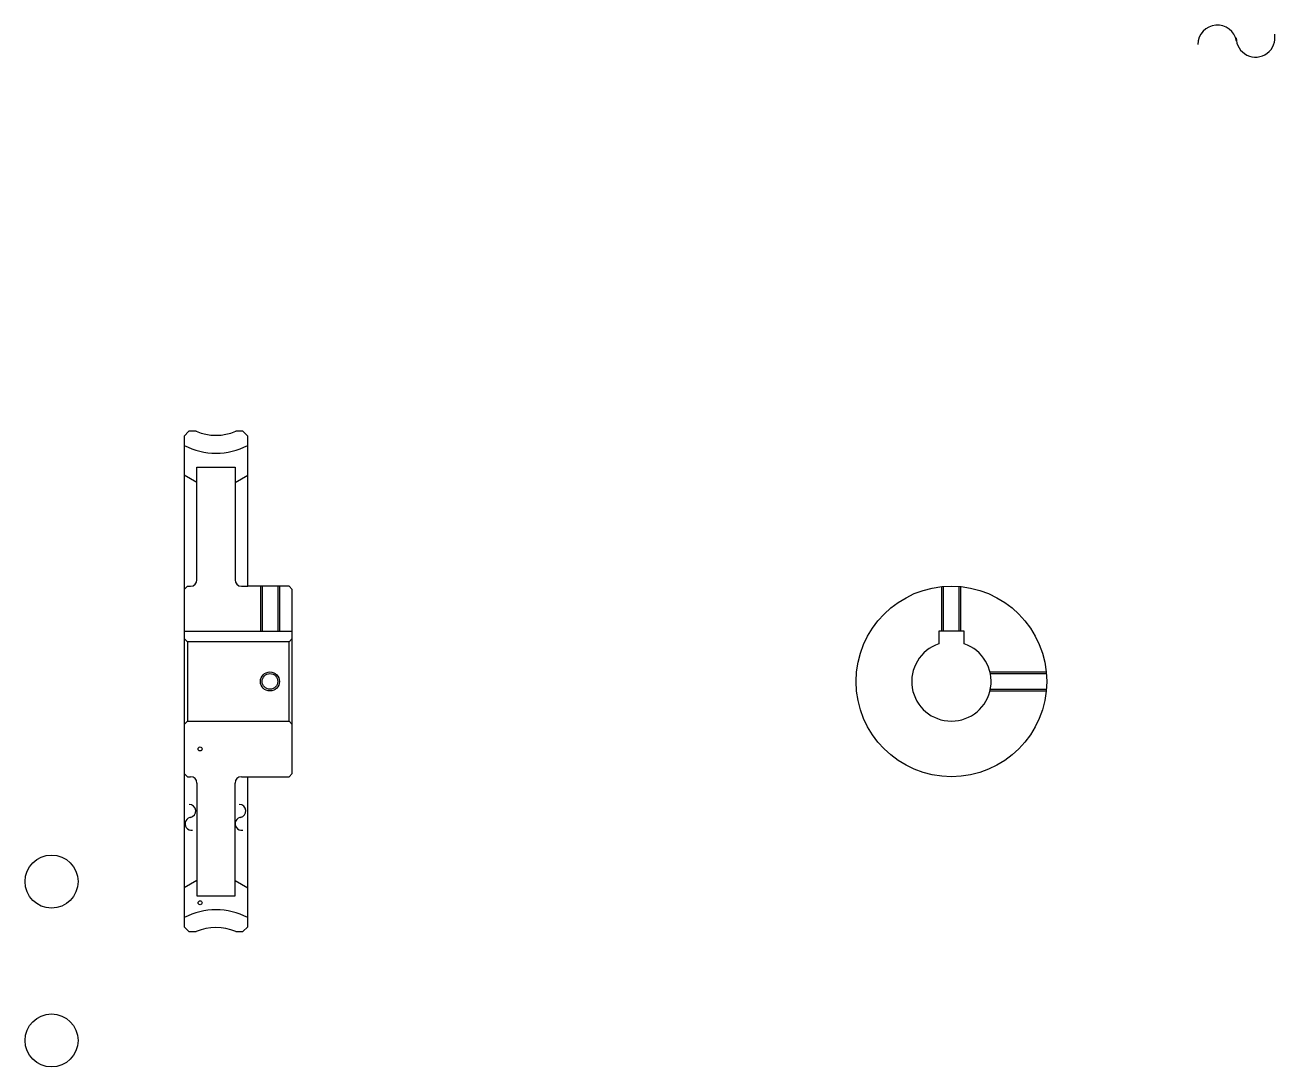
# Model space of a CAD drawing. Header units: metres. Extents: x 113 to 506, y 59 to 387.
import ezdxf

# ---------------------------------------------------------------- set-up
doc = ezdxf.new("R2010")
doc.units = ezdxf.units.M

msp = doc.modelspace()

# ---------------------------------------------------------------- linework, layer by layer
at = {"color": 4}
for p, q in [((166.933334, 242.762833), (162.933334, 245.072235)), ((178.933334, 247.572235), (178.933334, 212.072235)), ((178.933334, 242.762833), (182.933334, 245.072235)), ((180.933334, 210.072235), (182.933334, 210.072235)), ((162.933334, 195.872238), (196.933334, 195.872238)), ((196.933334, 193.572235), (195.933334, 192.572235)), ((162.933334, 166.572235), (163.933334, 167.572235)), ((196.933334, 166.572235), (195.933334, 167.572235)), ((180.933334, 150.072235), (182.933334, 150.072235)), ((178.933334, 112.572235), (178.933334, 148.072235)), ((166.933334, 117.381638), (162.933334, 115.072235)), ((178.933334, 117.381638), (182.933334, 115.072235))]:
    msp.add_line(p, q, dxfattribs=at)
for points in [[(166.733536, 258.822235), (164.433334, 258.822235), (162.933334, 257.322235), (162.933334, 166.572235)], [(179.133133, 101.322235), (181.433334, 101.322235), (182.933334, 102.822235), (182.933334, 150.072235), (195.933334, 150.072235), (196.933334, 151.072235), (196.933334, 209.072235), (195.933334, 210.072235), (182.933334, 210.072235), (182.933334, 257.322235), (181.433334, 258.822235), (179.133133, 258.822235)], [(166.933334, 212.072235), (166.933334, 247.572235), (178.933334, 247.572235)], [(162.933334, 209.072235), (163.933334, 210.072235), (164.933334, 210.072235)], [(186.933334, 210.072235), (186.933334, 195.872238)], [(187.473328, 210.072235), (187.473328, 195.872238)], [(192.393341, 210.072235), (192.393341, 195.872238)], [(192.933334, 210.072235), (192.933334, 195.872238)], [(401.488892, 195.872238), (401.488892, 209.92186)], [(402.02887, 195.872238), (402.02887, 209.971207)], [(406.948914, 195.872238), (406.948914, 209.971207)], [(407.488892, 195.872238), (407.488892, 209.92186)], [(162.933334, 193.572235), (163.933334, 192.572235), (163.933334, 167.572235), (195.933334, 167.572235), (195.933334, 192.572235), (163.933334, 192.572235)], [(408.488892, 191.914948), (408.488892, 195.872238), (400.488892, 195.872238), (400.488892, 191.914948)], [(416.623535, 183.072235), (434.338501, 183.072235)], [(416.744446, 182.532242), (434.387878, 182.532242)], [(416.744446, 177.612228), (434.387878, 177.612228)], [(416.623535, 177.072235), (434.338501, 177.072235)], [(162.933334, 166.572235), (162.933334, 102.822235), (164.433334, 101.322235), (166.733536, 101.322235)], [(162.933334, 151.072235), (163.933334, 150.072235), (164.933334, 150.072235)], [(166.933334, 148.072235), (166.933334, 112.572235), (178.933334, 112.572235)]]:
    msp.add_lwpolyline(points, dxfattribs=at)
for centre, radius in [((404.488892, 180.072235), 30), ((189.933334, 180.072235), 2.46)]:
    msp.add_circle(centre, radius, dxfattribs=at)
at = {"color": 7}
msp.add_circle((189.933334, 180.072235), 3, dxfattribs=at)
at = {"color": 5}
for centre, radius in [((167.933334, 158.822235), 0.626667), ((121.155556, 117.044456), 8.355556), ((167.933334, 110.384735), 0.626667), ((121.155556, 67.044456), 8.355556)]:
    msp.add_circle(centre, radius, dxfattribs=at)
at = {"color": 7}
for centre, radius, start, end in [((488.225555, 380.641663), 6.11, 10, 180), ((500.259888, 382.763672), 6.11, 180, 10), ((164.52211, 139.285568), 2.036667, 280, 90), ((180.28212, 139.285568), 2.036667, 280, 90), ((165.229446, 135.274109), 2.036667, 90, 280), ((180.989441, 135.274109), 2.036667, 90, 280)]:
    msp.add_arc(centre, radius, start, end, dxfattribs=at)
at = {"color": 4}
for centre, radius, start, end in [((172.933334, 273.572235), 16, 247.20175188, 292.79824812), ((172.933334, 273.572235), 21.625, 242.45612488, 297.54387512), ((164.933334, 212.072235), 2, 270, 0), ((180.933334, 212.072235), 2, 180, 270), ((404.488892, 180.072235), 12.5, 108.66292518, 71.33707482), ((164.933334, 148.072235), 2, 0, 90), ((180.933334, 148.072235), 2, 90, 180), ((172.933334, 86.572235), 21.625, 62.45612488, 117.54387512), ((172.933334, 86.572235), 16, 67.20175188, 112.79824812)]:
    msp.add_arc(centre, radius, start, end, dxfattribs=at)

doc.saveas('drawing.dxf')
